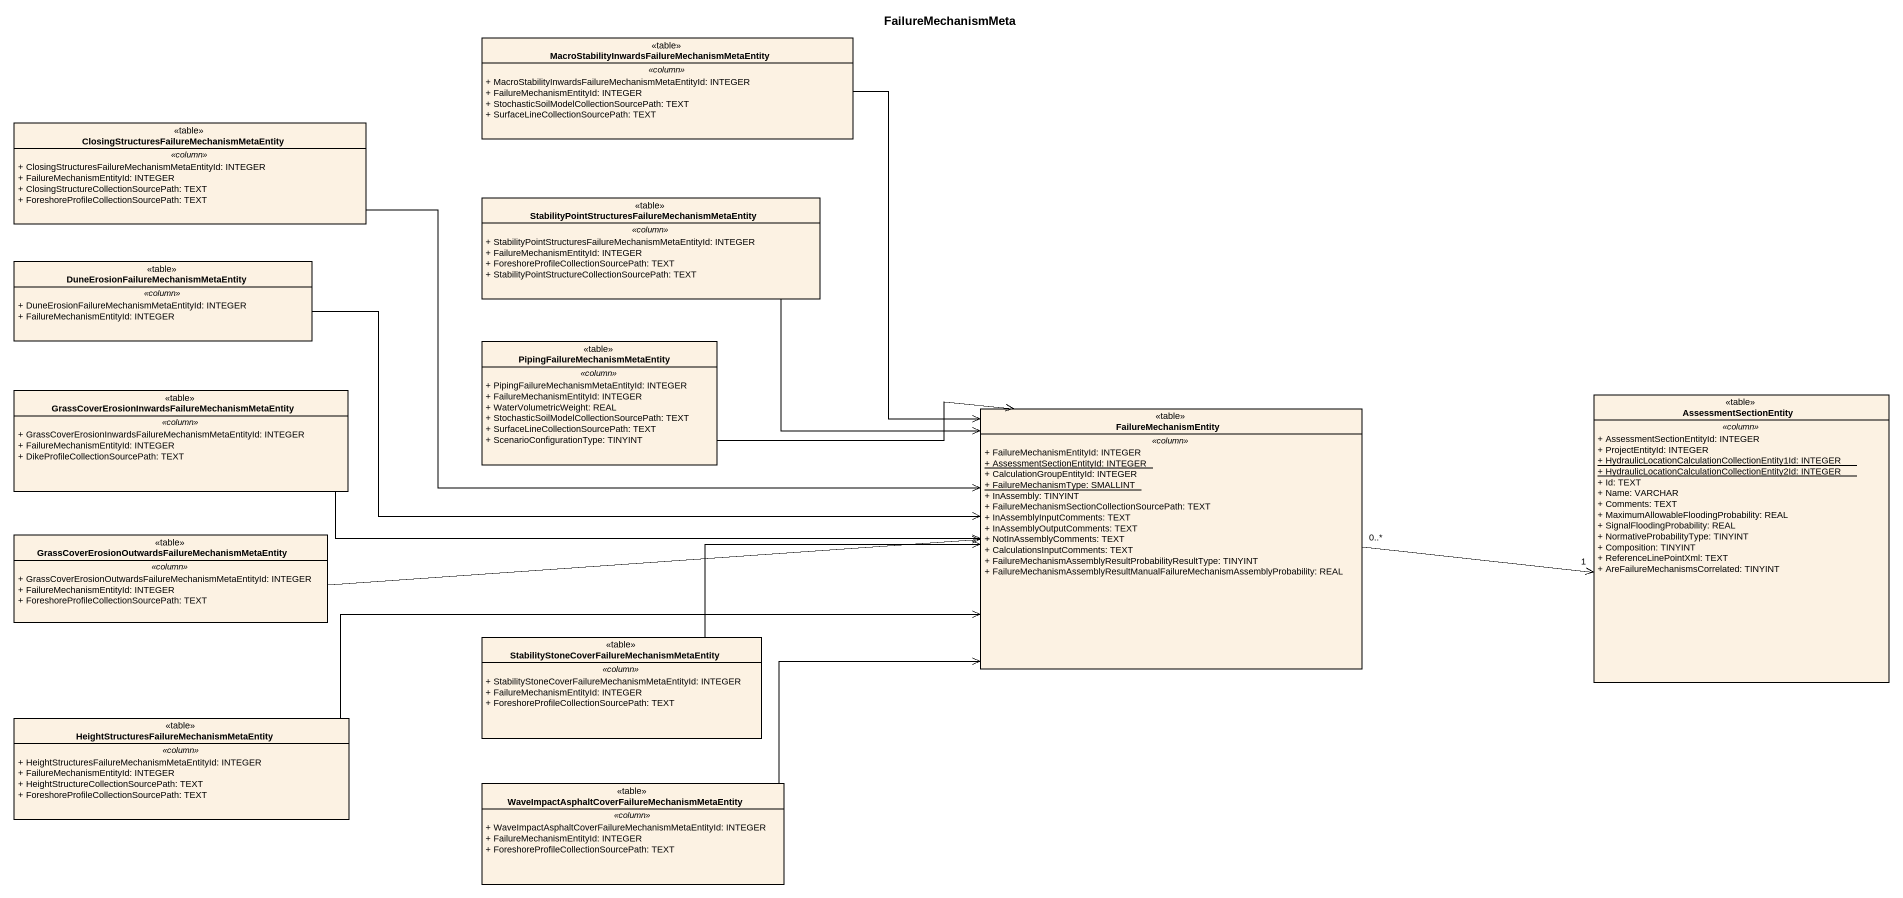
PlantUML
@startuml
title FailureMechanismMeta
hide circle
hide empty members
skinparam classAttributeIconSize 0
class "MacroStabilityInwardsFailureMechanismMetaEntity" as MacroStabilityInwardsFailure <<table>> #FCF2E3 {
  .. <<column>> ..
  + MacroStabilityInwardsFailureMechanismMetaEntityId: INTEGER
  + FailureMechanismEntityId: INTEGER
  + StochasticSoilModelCollectionSourcePath: TEXT
  + SurfaceLineCollectionSourcePath: TEXT
}
class "ClosingStructuresFailureMechanismMetaEntity" as ClosingStructuresFailureMech <<table>> #FCF2E3 {
  .. <<column>> ..
  + ClosingStructuresFailureMechanismMetaEntityId: INTEGER
  + FailureMechanismEntityId: INTEGER
  + ClosingStructureCollectionSourcePath: TEXT
  + ForeshoreProfileCollectionSourcePath: TEXT
}
class "StabilityPointStructuresFailureMechanismMetaEntity" as StabilityPointStructuresFail <<table>> #FCF2E3 {
  .. <<column>> ..
  + StabilityPointStructuresFailureMechanismMetaEntityId: INTEGER
  + FailureMechanismEntityId: INTEGER
  + ForeshoreProfileCollectionSourcePath: TEXT
  + StabilityPointStructureCollectionSourcePath: TEXT
}
class "DuneErosionFailureMechanismMetaEntity" as DuneErosionFailureMechanismM <<table>> #FCF2E3 {
  .. <<column>> ..
  + DuneErosionFailureMechanismMetaEntityId: INTEGER
  + FailureMechanismEntityId: INTEGER
}
class "PipingFailureMechanismMetaEntity" as PipingFailureMechanismMetaEn <<table>> #FCF2E3 {
  .. <<column>> ..
  + PipingFailureMechanismMetaEntityId: INTEGER
  + FailureMechanismEntityId: INTEGER
  + WaterVolumetricWeight: REAL
  + StochasticSoilModelCollectionSourcePath: TEXT
  + SurfaceLineCollectionSourcePath: TEXT
  + ScenarioConfigurationType: TINYINT
}
class "GrassCoverErosionInwardsFailureMechanismMetaEntity" as GrassCoverErosionInwardsFail <<table>> #FCF2E3 {
  .. <<column>> ..
  + GrassCoverErosionInwardsFailureMechanismMetaEntityId: INTEGER
  + FailureMechanismEntityId: INTEGER
  + DikeProfileCollectionSourcePath: TEXT
}
class AssessmentSectionEntity <<table>> #FCF2E3 {
  .. <<column>> ..
  + AssessmentSectionEntityId: INTEGER
  + ProjectEntityId: INTEGER
  {static} + HydraulicLocationCalculationCollectionEntity1Id: INTEGER
  {static} + HydraulicLocationCalculationCollectionEntity2Id: INTEGER
  + Id: TEXT
  + Name: VARCHAR
  + Comments: TEXT
  + MaximumAllowableFloodingProbability: REAL
  + SignalFloodingProbability: REAL
  + NormativeProbabilityType: TINYINT
  + Composition: TINYINT
  + ReferenceLinePointXml: TEXT
  + AreFailureMechanismsCorrelated: TINYINT
}
class FailureMechanismEntity <<table>> #FCF2E3 {
  .. <<column>> ..
  + FailureMechanismEntityId: INTEGER
  {static} + AssessmentSectionEntityId: INTEGER
  + CalculationGroupEntityId: INTEGER
  {static} + FailureMechanismType: SMALLINT
  + InAssembly: TINYINT
  + FailureMechanismSectionCollectionSourcePath: TEXT
  + InAssemblyInputComments: TEXT
  + InAssemblyOutputComments: TEXT
  + NotInAssemblyComments: TEXT
  + CalculationsInputComments: TEXT
  + FailureMechanismAssemblyResultProbabilityResultType: TINYINT
  + FailureMechanismAssemblyResultManualFailureMechanismAssemblyProbability: REAL
}
class "GrassCoverErosionOutwardsFailureMechanismMetaEntity" as GrassCoverErosionOutwardsFai <<table>> #FCF2E3 {
  .. <<column>> ..
  + GrassCoverErosionOutwardsFailureMechanismMetaEntityId: INTEGER
  + FailureMechanismEntityId: INTEGER
  + ForeshoreProfileCollectionSourcePath: TEXT
}
class "StabilityStoneCoverFailureMechanismMetaEntity" as StabilityStoneCoverFailureMe <<table>> #FCF2E3 {
  .. <<column>> ..
  + StabilityStoneCoverFailureMechanismMetaEntityId: INTEGER
  + FailureMechanismEntityId: INTEGER
  + ForeshoreProfileCollectionSourcePath: TEXT
}
class "HeightStructuresFailureMechanismMetaEntity" as HeightStructuresFailureMecha <<table>> #FCF2E3 {
  .. <<column>> ..
  + HeightStructuresFailureMechanismMetaEntityId: INTEGER
  + FailureMechanismEntityId: INTEGER
  + HeightStructureCollectionSourcePath: TEXT
  + ForeshoreProfileCollectionSourcePath: TEXT
}
class "WaveImpactAsphaltCoverFailureMechanismMetaEntity" as WaveImpactAsphaltCoverFailur <<table>> #FCF2E3 {
  .. <<column>> ..
  + WaveImpactAsphaltCoverFailureMechanismMetaEntityId: INTEGER
  + FailureMechanismEntityId: INTEGER
  + ForeshoreProfileCollectionSourcePath: TEXT
}
MacroStabilityInwardsFailure --> FailureMechanismEntity
ClosingStructuresFailureMech -right-> FailureMechanismEntity
StabilityPointStructuresFail -right-> FailureMechanismEntity
DuneErosionFailureMechanismM -right-> FailureMechanismEntity
PipingFailureMechanismMetaEn -right-> FailureMechanismEntity
GrassCoverErosionInwardsFail -right-> FailureMechanismEntity
FailureMechanismEntity "0..*" -right-> "1" AssessmentSectionEntity
GrassCoverErosionOutwardsFai -right-> FailureMechanismEntity
StabilityStoneCoverFailureMe -right-> FailureMechanismEntity
HeightStructuresFailureMecha -right-> FailureMechanismEntity
WaveImpactAsphaltCoverFailur -right-> FailureMechanismEntity
@enduml
